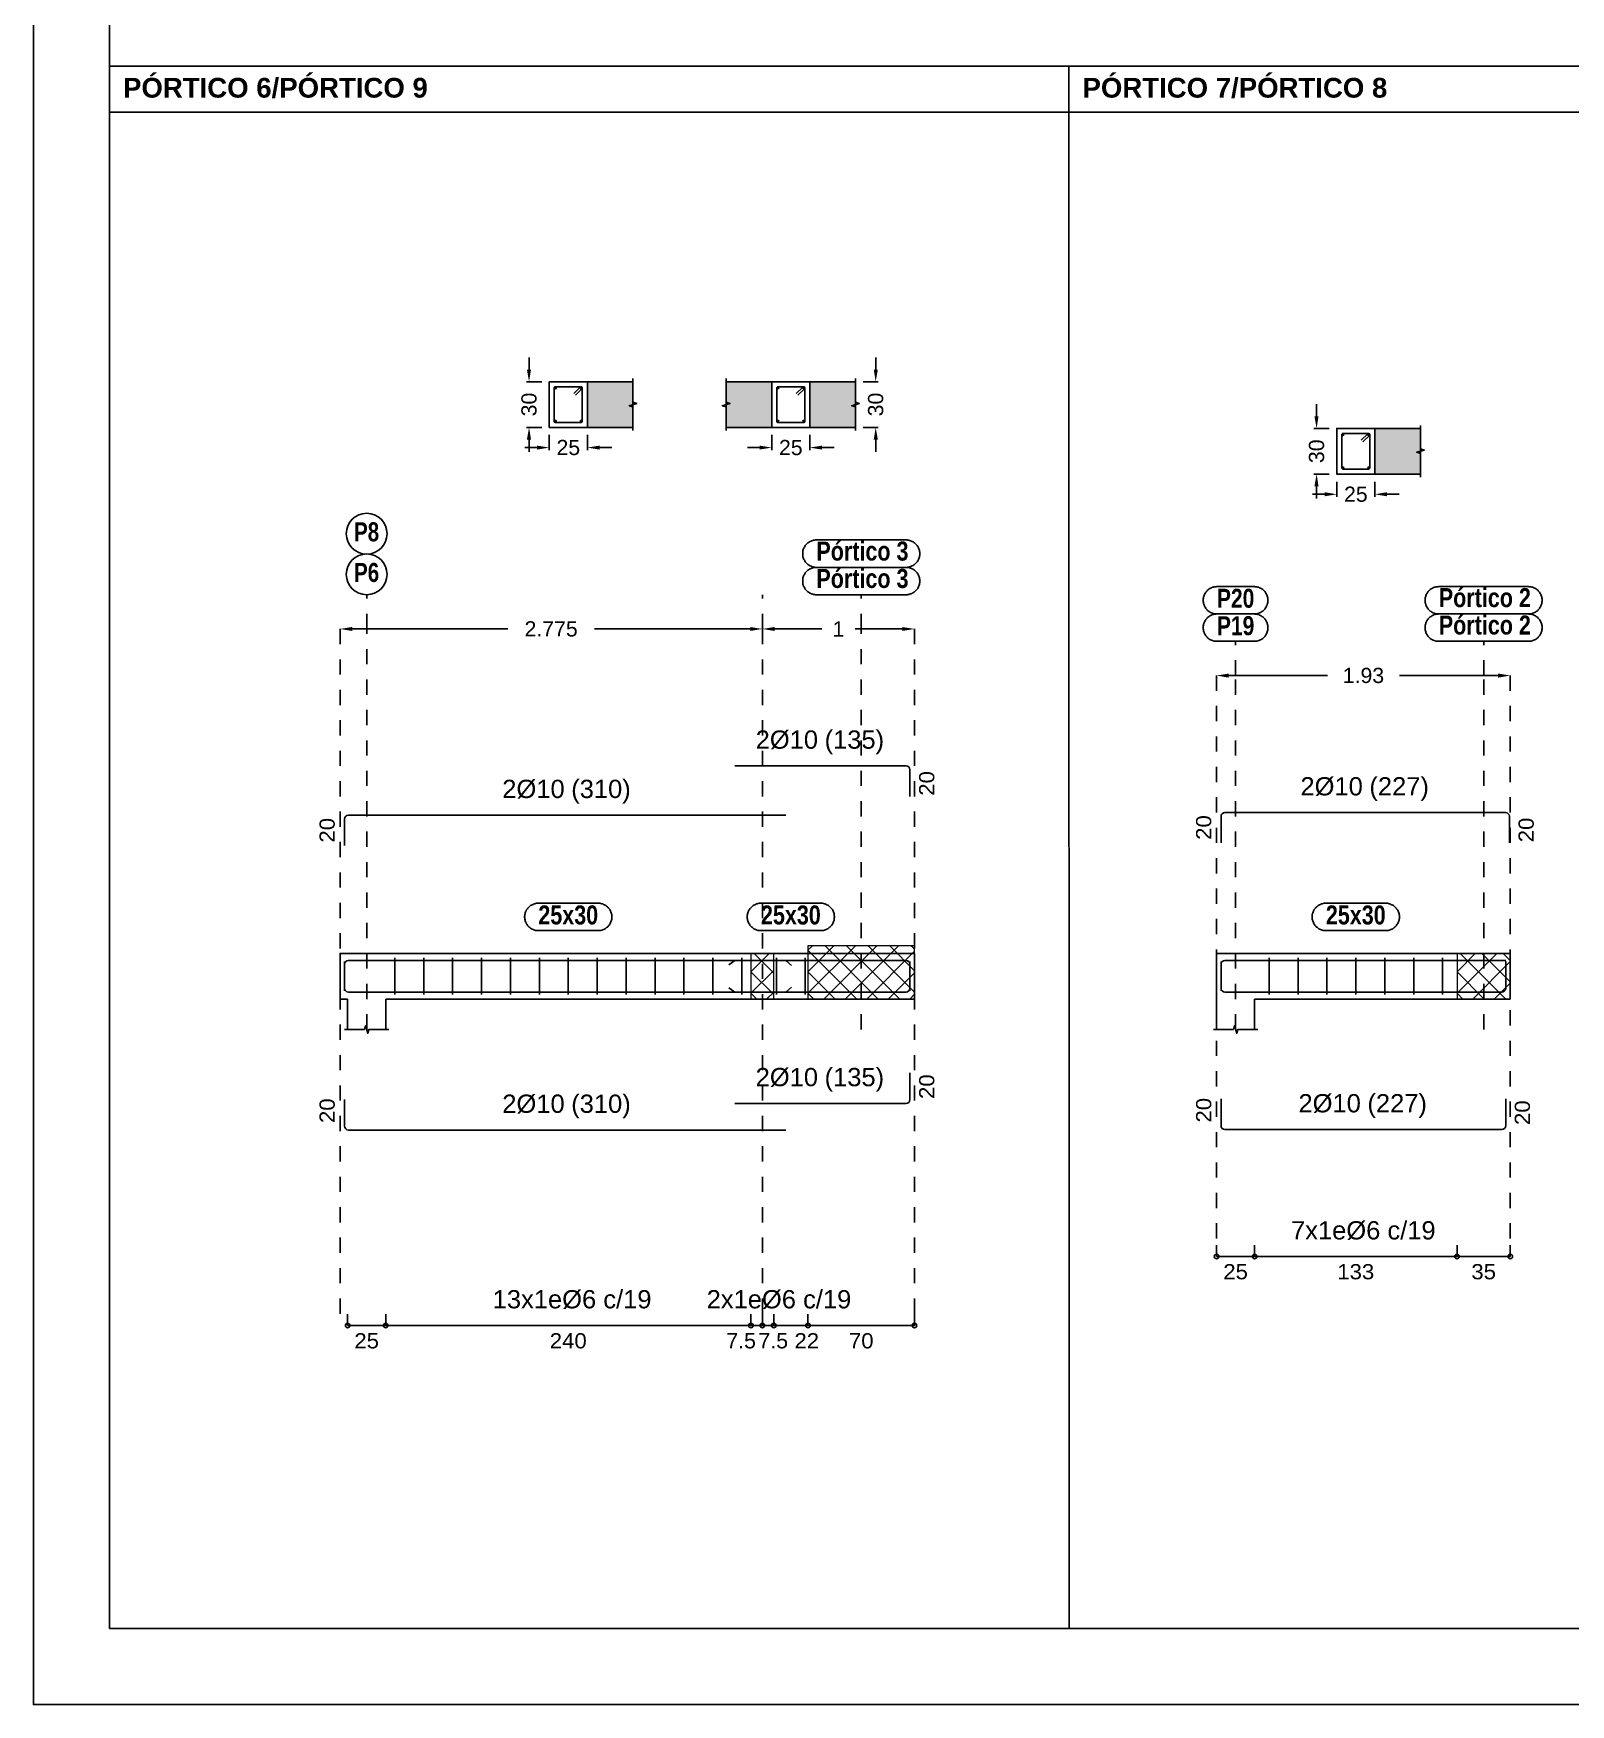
# Model space of a CAD drawing. Extents: x 2455 to 9764, y -806 to 181.
# Drawn here: x 5059.57 to 5069.67, y -409.26 to -398.28 of the extents above; entities that cross this region are included whole.
import ezdxf
from ezdxf.enums import TextEntityAlignment as Align

# ---------------------------------------------------------------- set-up
doc = ezdxf.new("R2010")
doc.units = 0
doc.header["$LTSCALE"] = 0.2
doc.header["$MEASUREMENT"] = 0
doc.linetypes.add('CYPE_RAYAPUNTO', pattern=[0.4125, 0.2025, -0.105, 0, -0.105])
doc.linetypes.add('PUNTOS2', pattern=[0.125, 0, -0.125])
doc.layers.add('01_cartela', color=6, linetype='CONTINUOUS', plot=False)
for name, color, linetype in [('01_cotas', 4, 'CONTINUOUS'), ('01_parcela', 7, 'CONTINUOUS'), ('01_primera', 5, 'CONTINUOUS'), ('01_texto cartela', 4, 'CONTINUOUS'), ('ALZ_CONT_NUDOS', 5, 'CONTINUOUS'), ('ALZ_CONT_VIG_HORMIGON', 5, 'CONTINUOUS'), ('ALZ_COT_COT_LIN_APOYOS', 120, 'CYPE_RAYAPUNTO'), ('ALZ_REF_REF_REFERENCIA', 3, 'CONTINUOUS'), ('ALZ_REF_TEXTO_REF_NOMBRE', 3, 'CONTINUOUS'), ('ARM_LONGITUDINAL_Ø10', 4, 'CONTINUOUS'), ('ARM_TRANSVERSAL_Ø6', 4, 'CONTINUOUS'), ('SEC_CONT_FORJADOS_SECCION', 8, 'CONTINUOUS'), ('SEC_CONT_VIG_HORMIGON_SECCION', 2, 'CONTINUOUS'), ('UNI_CORTANTES', 3, 'CONTINUOUS')]:
    doc.layers.add(name, color=color, linetype=linetype)
doc.layers.add('VIG_CARAS', color=5, linetype='CONTINUOUS', lineweight=9)
doc.styles.add('BERNARDO', font='GOTHICB.TTF')
doc.styles.add('CYPETXT_0.15', font='arial.ttf', dxfattribs={"height": 0.1})
doc.styles.add('Estilo1', font='swissel.ttf')
doc.styles.add('NIEVES2', font='sanss___.ttf')
doc.styles.add('NIEVES3', font='swisseb.ttf')
doc.styles.add('ROMANS', font='romans')
doc.dimstyles.new('DECIMAL-50', dxfattribs={"dimtxt": 0.08, "dimasz": 0.15, "dimexe": 0.05, "dimexo": 0.05, "dimgap": 0.09, "dimtad": 0, "dimzin": 0, "dimdsep": 46, "dimtxsty": 'ROMANS', "dimblk": 'DOTSMALL', "dimcen": 0.09, "dimclrt": 7, "dimadec": 0, "dimazin": 0, "dimtfac": 1.38, "dimtix": 1, "dimtofl": 0, "dimtmove": 2, "dimatfit": 3, "dimldrblk": 'OBLIQUE', "dimfxl": 1, "dimtolj": 1, "dimtzin": 0, "dimarcsym": 0})

# ---------------------------------------------------------------- blocks, each defined once
blk = doc.blocks.new('*D109')
at = {"layer": '01_cotas', "color": 0, "linetype": 'PUNTOS2', "lineweight": -2, "transparency": 16777216}
for p, q in [((5062.961, -400.92), (5062.961, -401.053)), ((5063.211, -400.92), (5063.211, -401.053))]:
    blk.add_line(p, q, dxfattribs=at)
at = {"layer": '01_cotas', "color": 0, "lineweight": -2, "transparency": 16777216}
for p, q in [((5062.881, -401.003), (5062.801, -401.003)), ((5063.291, -401.003), (5063.371, -401.003))]:
    blk.add_line(p, q, dxfattribs=at)
at = {"layer": '01_cotas', "color": 0, "transparency": 16777216}
for points in [[(5062.881, -400.99), (5062.881, -401.016), (5062.961, -401.003)], [(5063.291, -400.99), (5063.291, -401.016), (5063.211, -401.003)]]:
    blk.add_solid(points, dxfattribs=at)
at = {"layer": '01_cotas', "color": 5, "transparency": 16777216, "insert": (5063.086, -401.003), "char_height": 0.1, "attachment_point": 5, "style": 'Estilo1'}
blk.add_mtext('\\A1;25', dxfattribs=at)
blk = doc.blocks.new('*D110')
at = {"layer": '01_cotas', "color": 0, "lineweight": -2, "transparency": 16777216}
for p, q in [((5062.828, -400.49), (5062.828, -400.41)), ((5062.828, -400.95), (5062.828, -401.03))]:
    blk.add_line(p, q, dxfattribs=at)
at = {"layer": '01_cotas', "color": 0, "linetype": 'PUNTOS2', "lineweight": -2, "transparency": 16777216}
for p, q in [((5062.911, -400.57), (5062.778, -400.57)), ((5062.911, -400.87), (5062.778, -400.87))]:
    blk.add_line(p, q, dxfattribs=at)
at = {"layer": '01_cotas', "color": 0, "transparency": 16777216}
for points in [[(5062.814, -400.49), (5062.841, -400.49), (5062.828, -400.57)], [(5062.814, -400.95), (5062.841, -400.95), (5062.828, -400.87)]]:
    blk.add_solid(points, dxfattribs=at)
at = {"layer": '01_cotas', "color": 5, "transparency": 16777216, "insert": (5062.828, -400.72), "char_height": 0.1, "attachment_point": 5, "rotation": 90, "style": 'Estilo1'}
blk.add_mtext('\\A1;30', dxfattribs=at)
blk = doc.blocks.new('*D111')
at = {"layer": '01_cotas', "color": 0, "linetype": 'PUNTOS2', "lineweight": -2, "transparency": 16777216}
for p, q in [((5064.423, -400.92), (5064.423, -401.053)), ((5064.673, -400.92), (5064.673, -401.053))]:
    blk.add_line(p, q, dxfattribs=at)
at = {"layer": '01_cotas', "color": 0, "lineweight": -2, "transparency": 16777216}
for p, q in [((5064.343, -401.003), (5064.263, -401.003)), ((5064.753, -401.003), (5064.833, -401.003))]:
    blk.add_line(p, q, dxfattribs=at)
at = {"layer": '01_cotas', "color": 0, "transparency": 16777216}
for points in [[(5064.343, -400.99), (5064.343, -401.016), (5064.423, -401.003)], [(5064.753, -400.99), (5064.753, -401.016), (5064.673, -401.003)]]:
    blk.add_solid(points, dxfattribs=at)
at = {"layer": '01_cotas', "color": 5, "transparency": 16777216, "insert": (5064.548, -401.003), "char_height": 0.1, "attachment_point": 5, "style": 'Estilo1'}
blk.add_mtext('\\A1;25', dxfattribs=at)
blk = doc.blocks.new('*D112')
at = {"layer": '01_cotas', "color": 0, "lineweight": -2, "transparency": 16777216}
for p, q in [((5065.106, -400.49), (5065.106, -400.41)), ((5065.106, -400.95), (5065.106, -401.03))]:
    blk.add_line(p, q, dxfattribs=at)
at = {"layer": '01_cotas', "color": 0, "linetype": 'PUNTOS2', "lineweight": -2, "transparency": 16777216}
for p, q in [((5065.023, -400.57), (5065.156, -400.57)), ((5065.023, -400.87), (5065.156, -400.87))]:
    blk.add_line(p, q, dxfattribs=at)
at = {"layer": '01_cotas', "color": 0, "transparency": 16777216}
for points in [[(5065.093, -400.49), (5065.12, -400.49), (5065.106, -400.57)], [(5065.093, -400.95), (5065.12, -400.95), (5065.106, -400.87)]]:
    blk.add_solid(points, dxfattribs=at)
at = {"layer": '01_cotas', "color": 5, "transparency": 16777216, "insert": (5065.106, -400.72), "char_height": 0.1, "attachment_point": 5, "rotation": 90, "style": 'Estilo1'}
blk.add_mtext('\\A1;30', dxfattribs=at)
blk = doc.blocks.new('*D113')
at = {"layer": '01_cotas', "color": 0, "lineweight": -2, "transparency": 16777216}
for p, q in [((5061.666, -402.195), (5062.688, -402.195)), ((5064.281, -402.195), (5063.258, -402.195))]:
    blk.add_line(p, q, dxfattribs=at)
at = {"layer": '01_cotas', "color": 0, "transparency": 16777216}
for points in [[(5061.666, -402.182), (5061.666, -402.208), (5061.586, -402.195)], [(5064.281, -402.182), (5064.281, -402.208), (5064.361, -402.195)]]:
    blk.add_solid(points, dxfattribs=at)
at = {"layer": '01_cotas', "color": 5, "transparency": 16777216, "insert": (5062.973, -402.195), "char_height": 0.1, "attachment_point": 5, "style": 'Estilo1'}
blk.add_mtext('\\A1;2.775', dxfattribs=at)
blk = doc.blocks.new('*D114')
at = {"layer": '01_cotas', "color": 0, "lineweight": -2, "transparency": 16777216}
for p, q in [((5064.441, -402.195), (5064.751, -402.195)), ((5065.281, -402.195), (5064.97, -402.195))]:
    blk.add_line(p, q, dxfattribs=at)
at = {"layer": '01_cotas', "color": 0, "transparency": 16777216}
for points in [[(5064.441, -402.182), (5064.441, -402.208), (5064.361, -402.195)], [(5065.281, -402.182), (5065.281, -402.208), (5065.361, -402.195)]]:
    blk.add_solid(points, dxfattribs=at)
at = {"layer": '01_cotas', "color": 5, "transparency": 16777216, "insert": (5064.861, -402.195), "char_height": 0.1, "attachment_point": 5, "style": 'Estilo1'}
blk.add_mtext('\\A1;1', dxfattribs=at)
blk = doc.blocks.new('*D115')
at = {"layer": '01_cotas', "color": 0, "lineweight": -2, "transparency": 16777216}
for p, q in [((5068.056, -401.31), (5067.976, -401.31)), ((5068.466, -401.31), (5068.546, -401.31))]:
    blk.add_line(p, q, dxfattribs=at)
at = {"layer": '01_cotas', "color": 0, "linetype": 'PUNTOS2', "lineweight": -2, "transparency": 16777216}
for p, q in [((5068.136, -401.227), (5068.136, -401.36)), ((5068.386, -401.227), (5068.386, -401.36))]:
    blk.add_line(p, q, dxfattribs=at)
at = {"layer": '01_cotas', "color": 0, "transparency": 16777216}
for points in [[(5068.056, -401.296), (5068.056, -401.323), (5068.136, -401.31)], [(5068.466, -401.296), (5068.466, -401.323), (5068.386, -401.31)]]:
    blk.add_solid(points, dxfattribs=at)
at = {"layer": '01_cotas', "color": 5, "transparency": 16777216, "insert": (5068.261, -401.31), "char_height": 0.1, "attachment_point": 5, "style": 'Estilo1'}
blk.add_mtext('\\A1;25', dxfattribs=at)
blk = doc.blocks.new('*D116')
at = {"layer": '01_cotas', "color": 0, "lineweight": -2, "transparency": 16777216}
for p, q in [((5068.003, -400.797), (5068.003, -400.717)), ((5068.003, -401.257), (5068.003, -401.337))]:
    blk.add_line(p, q, dxfattribs=at)
at = {"layer": '01_cotas', "color": 0, "linetype": 'PUNTOS2', "lineweight": -2, "transparency": 16777216}
for p, q in [((5068.086, -400.877), (5067.953, -400.877)), ((5068.086, -401.177), (5067.953, -401.177))]:
    blk.add_line(p, q, dxfattribs=at)
at = {"layer": '01_cotas', "color": 0, "transparency": 16777216}
for points in [[(5067.989, -400.797), (5068.016, -400.797), (5068.003, -400.877)], [(5067.989, -401.257), (5068.016, -401.257), (5068.003, -401.177)]]:
    blk.add_solid(points, dxfattribs=at)
at = {"layer": '01_cotas', "color": 5, "transparency": 16777216, "insert": (5068.003, -401.027), "char_height": 0.1, "attachment_point": 5, "rotation": 90, "style": 'Estilo1'}
blk.add_mtext('\\A1;30', dxfattribs=at)
blk = doc.blocks.new('*D117')
at = {"layer": '01_cotas', "color": 0, "lineweight": -2, "transparency": 16777216}
for p, q in [((5067.426, -402.501), (5068.074, -402.501)), ((5069.196, -402.501), (5068.547, -402.501))]:
    blk.add_line(p, q, dxfattribs=at)
at = {"layer": '01_cotas', "color": 0, "transparency": 16777216}
for points in [[(5067.426, -402.488), (5067.426, -402.515), (5067.346, -402.501)], [(5069.196, -402.488), (5069.196, -402.515), (5069.276, -402.501)]]:
    blk.add_solid(points, dxfattribs=at)
at = {"layer": '01_cotas', "color": 5, "transparency": 16777216, "insert": (5068.311, -402.501), "char_height": 0.1, "attachment_point": 5, "style": 'Estilo1'}
blk.add_mtext('\\A1;1.93', dxfattribs=at)

msp = doc.modelspace()

# ---------------------------------------------------------------- hatches: boundary and pattern name
at = {"layer": 'SEC_CONT_FORJADOS_SECCION', "true_color": 0xdad7d3}
for points in [[(5063.511, -400.57), (5063.211, -400.57), (5063.211, -400.87), (5063.511, -400.87)], [(5064.123, -400.57), (5064.423, -400.57), (5064.423, -400.87), (5064.123, -400.87)], [(5064.973, -400.57), (5064.673, -400.57), (5064.673, -400.87), (5064.973, -400.87)], [(5068.686, -400.877), (5068.386, -400.877), (5068.386, -401.177), (5068.686, -401.177)]]:
    msp.add_hatch(color=254, dxfattribs=at).paths.add_polyline_path(points)

# ---------------------------------------------------------------- linework, layer by layer
at = {"layer": '01_cartela', "color": 3}
msp.add_lwpolyline([(5059.571, -387.729), (5059.571, -409.264), (5090.209, -409.264), (5090.209, -387.729)], close=True, dxfattribs=at)
at = {"layer": '01_parcela', "color": 7, "ltscale": 2.5}
for p, q in [((5060.071, -388.229), (5060.07, -398.496)), ((5060.07, -398.496), (5087.943, -398.496)), ((5060.07, -398.496), (5060.071, -408.764)), ((5066.376, -398.496), (5066.377, -408.764)), ((5077.793, -408.764), (5060.071, -408.764))]:
    msp.add_line(p, q, dxfattribs=at)
at = {"layer": '01_primera', "ltscale": 2.5}
msp.add_line((5060.07, -398.799), (5077.794, -398.799), dxfattribs=at)
at = {"layer": 'ALZ_CONT_NUDOS', "lineweight": 0}
for p, q in [((5064.661, -404.448), (5064.831, -404.277)), ((5064.661, -404.306), (5064.69, -404.277)), ((5064.661, -404.589), (5064.973, -404.277)), ((5064.764, -404.627), (5065.114, -404.277)), ((5065.123, -404.627), (5064.773, -404.277)), ((5064.905, -404.627), (5065.255, -404.277)), ((5065.265, -404.627), (5064.915, -404.277)), ((5065.361, -404.582), (5065.056, -404.277)), ((5065.361, -404.441), (5065.198, -404.277)), ((5065.361, -404.299), (5065.339, -404.277)), ((5064.286, -404.448), (5064.406, -404.327)), ((5064.436, -404.456), (5064.307, -404.327)), ((5064.982, -404.627), (5064.661, -404.306)), ((5065.047, -404.627), (5065.361, -404.313)), ((5068.926, -404.589), (5069.187, -404.327)), ((5068.926, -404.448), (5069.046, -404.327)), ((5069.247, -404.627), (5068.947, -404.327)), ((5069.029, -404.627), (5069.276, -404.381)), ((5069.276, -404.515), (5069.088, -404.327)), ((5069.276, -404.373), (5069.229, -404.327)), ((5064.286, -404.589), (5064.436, -404.439)), ((5064.436, -404.598), (5064.286, -404.448)), ((5064.84, -404.627), (5064.661, -404.448)), ((5065.188, -404.627), (5065.361, -404.455)), ((5069.105, -404.627), (5068.926, -404.448)), ((5064.324, -404.627), (5064.286, -404.589)), ((5064.389, -404.627), (5064.436, -404.581)), ((5064.699, -404.627), (5064.661, -404.589)), ((5065.33, -404.627), (5065.361, -404.596)), ((5068.964, -404.627), (5068.926, -404.589)), ((5069.17, -404.627), (5069.276, -404.522))]:
    msp.add_line(p, q, dxfattribs=at)
at = {"layer": 'ALZ_CONT_NUDOS'}
for p, q in [((5065.361, -404.327), (5065.361, -404.627)), ((5069.276, -404.327), (5069.276, -404.627)), ((5061.636, -404.627), (5061.636, -404.827)), ((5061.886, -404.627), (5061.886, -404.827)), ((5067.346, -404.627), (5067.346, -404.827)), ((5067.596, -404.627), (5067.596, -404.827))]:
    msp.add_line(p, q, dxfattribs=at)
at = {"layer": 'ALZ_CONT_NUDOS', "lineweight": 0}
for points in [[(5064.661, -404.277), (5064.661, -404.627), (5065.361, -404.627), (5065.361, -404.277), (5064.661, -404.277)], [(5064.286, -404.327), (5064.286, -404.627), (5064.436, -404.627), (5064.436, -404.327), (5064.286, -404.327)], [(5068.926, -404.327), (5068.926, -404.627), (5069.276, -404.627), (5069.276, -404.327), (5068.926, -404.327)]]:
    msp.add_lwpolyline(points, close=True, dxfattribs=at)
at = {"layer": 'ALZ_CONT_NUDOS'}
for points in [[(5061.886, -404.327), (5061.636, -404.327), (5061.586, -404.327), (5061.586, -404.627), (5061.636, -404.627)], [(5064.286, -404.327), (5064.436, -404.327)], [(5064.661, -404.327), (5065.361, -404.327)], [(5067.596, -404.327), (5067.346, -404.327), (5067.346, -404.627)], [(5068.926, -404.327), (5069.276, -404.327)], [(5064.286, -404.627), (5064.436, -404.627)], [(5064.661, -404.627), (5065.361, -404.627)], [(5068.926, -404.627), (5069.276, -404.627)], [(5061.616, -404.827), (5061.746, -404.827), (5061.753, -404.802), (5061.768, -404.852), (5061.776, -404.827), (5061.906, -404.827)], [(5067.326, -404.827), (5067.456, -404.827), (5067.463, -404.802), (5067.478, -404.852), (5067.486, -404.827), (5067.616, -404.827)]]:
    msp.add_lwpolyline(points, dxfattribs=at)
at = {"layer": 'ALZ_CONT_VIG_HORMIGON'}
for p, q in [((5061.886, -404.327), (5064.286, -404.327)), ((5064.436, -404.327), (5064.661, -404.327)), ((5067.596, -404.327), (5068.926, -404.327)), ((5061.886, -404.627), (5064.286, -404.627)), ((5064.436, -404.627), (5064.661, -404.627)), ((5067.596, -404.627), (5068.926, -404.627))]:
    msp.add_line(p, q, dxfattribs=at)
at = {"layer": 'ALZ_COT_COT_LIN_APOYOS'}
for p, q in [((5061.761, -402.195), (5061.761, -401.97)), ((5064.361, -402.195), (5064.361, -401.97)), ((5065.011, -402.195), (5065.011, -401.97)), ((5061.586, -402.195), (5061.586, -406.773)), ((5061.761, -404.827), (5061.761, -402.195)), ((5064.361, -402.195), (5064.361, -406.773)), ((5065.011, -404.827), (5065.011, -402.195)), ((5065.361, -402.195), (5065.361, -406.773)), ((5067.471, -402.501), (5067.471, -402.276)), ((5069.101, -402.501), (5069.101, -402.276)), ((5067.346, -402.501), (5067.346, -406.319)), ((5067.471, -404.827), (5067.471, -402.501)), ((5069.101, -404.827), (5069.101, -402.501)), ((5069.276, -402.501), (5069.276, -406.319))]:
    msp.add_line(p, q, dxfattribs=at)
at = {"layer": 'ALZ_REF_REF_REFERENCIA'}
for points in [[(5065.306, -401.61), (5065.312, -401.61), (5065.318, -401.611), (5065.324, -401.612), (5065.329, -401.613), (5065.335, -401.615), (5065.341, -401.617), (5065.346, -401.62), (5065.352, -401.623), (5065.357, -401.626), (5065.361, -401.629), (5065.366, -401.633), (5065.37, -401.637), (5065.374, -401.642), (5065.378, -401.647), (5065.382, -401.652), (5065.385, -401.657), (5065.387, -401.662), (5065.39, -401.668), (5065.392, -401.673), (5065.393, -401.679), (5065.394, -401.685), (5065.395, -401.691), (5065.396, -401.697), (5065.396, -401.703), (5065.395, -401.709), (5065.394, -401.715), (5065.393, -401.721), (5065.392, -401.727), (5065.39, -401.732), (5065.387, -401.738), (5065.385, -401.743), (5065.382, -401.748), (5065.378, -401.753), (5065.374, -401.758), (5065.37, -401.763), (5065.366, -401.767), (5065.361, -401.771), (5065.357, -401.774), (5065.352, -401.777), (5065.346, -401.78), (5065.341, -401.783), (5065.335, -401.785), (5065.329, -401.787), (5065.324, -401.788), (5065.318, -401.789), (5065.312, -401.79), (5065.306, -401.79), (5064.716, -401.79), (5064.71, -401.79), (5064.704, -401.789), (5064.698, -401.788), (5064.692, -401.787), (5064.686, -401.785), (5064.681, -401.783), (5064.675, -401.78), (5064.67, -401.777), (5064.665, -401.774), (5064.66, -401.771), (5064.655, -401.767), (5064.651, -401.763), (5064.647, -401.758), (5064.643, -401.753), (5064.64, -401.748), (5064.637, -401.743), (5064.634, -401.738), (5064.632, -401.732), (5064.63, -401.727), (5064.628, -401.721), (5064.627, -401.715), (5064.626, -401.709), (5064.626, -401.703), (5064.626, -401.697), (5064.626, -401.691), (5064.627, -401.685), (5064.628, -401.679), (5064.63, -401.673), (5064.632, -401.668), (5064.634, -401.662), (5064.637, -401.657), (5064.64, -401.652), (5064.643, -401.647), (5064.647, -401.642), (5064.651, -401.637), (5064.655, -401.633), (5064.66, -401.629), (5064.665, -401.626), (5064.67, -401.623), (5064.675, -401.62), (5064.681, -401.617), (5064.686, -401.615), (5064.692, -401.613), (5064.698, -401.612), (5064.704, -401.611), (5064.71, -401.61), (5064.716, -401.61), (5065.306, -401.61)], [(5065.306, -401.79), (5065.312, -401.79), (5065.318, -401.791), (5065.324, -401.792), (5065.329, -401.793), (5065.335, -401.795), (5065.341, -401.797), (5065.346, -401.8), (5065.352, -401.803), (5065.357, -401.806), (5065.361, -401.809), (5065.366, -401.813), (5065.37, -401.817), (5065.374, -401.822), (5065.378, -401.827), (5065.382, -401.832), (5065.385, -401.837), (5065.387, -401.842), (5065.39, -401.848), (5065.392, -401.853), (5065.393, -401.859), (5065.394, -401.865), (5065.395, -401.871), (5065.396, -401.877), (5065.396, -401.883), (5065.395, -401.889), (5065.394, -401.895), (5065.393, -401.901), (5065.392, -401.907), (5065.39, -401.912), (5065.387, -401.918), (5065.385, -401.923), (5065.382, -401.928), (5065.378, -401.933), (5065.374, -401.938), (5065.37, -401.943), (5065.366, -401.947), (5065.361, -401.951), (5065.357, -401.954), (5065.352, -401.957), (5065.346, -401.96), (5065.341, -401.963), (5065.335, -401.965), (5065.329, -401.967), (5065.324, -401.968), (5065.318, -401.969), (5065.312, -401.97), (5065.306, -401.97), (5064.716, -401.97), (5064.71, -401.97), (5064.704, -401.969), (5064.698, -401.968), (5064.692, -401.967), (5064.686, -401.965), (5064.681, -401.963), (5064.675, -401.96), (5064.67, -401.957), (5064.665, -401.954), (5064.66, -401.951), (5064.655, -401.947), (5064.651, -401.943), (5064.647, -401.938), (5064.643, -401.933), (5064.64, -401.928), (5064.637, -401.923), (5064.634, -401.918), (5064.632, -401.912), (5064.63, -401.907), (5064.628, -401.901), (5064.627, -401.895), (5064.626, -401.889), (5064.626, -401.883), (5064.626, -401.877), (5064.626, -401.871), (5064.627, -401.865), (5064.628, -401.859), (5064.63, -401.853), (5064.632, -401.848), (5064.634, -401.842), (5064.637, -401.837), (5064.64, -401.832), (5064.643, -401.827), (5064.647, -401.822), (5064.651, -401.817), (5064.655, -401.813), (5064.66, -401.809), (5064.665, -401.806), (5064.67, -401.803), (5064.675, -401.8), (5064.681, -401.797), (5064.686, -401.795), (5064.692, -401.793), (5064.698, -401.792), (5064.704, -401.791), (5064.71, -401.79), (5064.716, -401.79), (5065.306, -401.79)], [(5067.594, -401.916), (5067.6, -401.917), (5067.606, -401.917), (5067.611, -401.918), (5067.617, -401.92), (5067.623, -401.921), (5067.629, -401.924), (5067.634, -401.926), (5067.639, -401.929), (5067.644, -401.932), (5067.649, -401.936), (5067.654, -401.94), (5067.658, -401.944), (5067.662, -401.948), (5067.666, -401.953), (5067.669, -401.958), (5067.672, -401.963), (5067.675, -401.969), (5067.678, -401.974), (5067.679, -401.98), (5067.681, -401.986), (5067.682, -401.991), (5067.683, -401.997), (5067.683, -402.003), (5067.683, -402.009), (5067.683, -402.015), (5067.682, -402.021), (5067.681, -402.027), (5067.679, -402.033), (5067.678, -402.039), (5067.675, -402.044), (5067.672, -402.05), (5067.669, -402.055), (5067.666, -402.06), (5067.662, -402.065), (5067.658, -402.069), (5067.654, -402.073), (5067.649, -402.077), (5067.644, -402.081), (5067.639, -402.084), (5067.634, -402.087), (5067.629, -402.089), (5067.623, -402.091), (5067.617, -402.093), (5067.611, -402.095), (5067.606, -402.096), (5067.6, -402.096), (5067.594, -402.096), (5067.348, -402.096), (5067.342, -402.096), (5067.336, -402.096), (5067.33, -402.095), (5067.324, -402.093), (5067.318, -402.091), (5067.312, -402.089), (5067.307, -402.087), (5067.302, -402.084), (5067.297, -402.081), (5067.292, -402.077), (5067.287, -402.073), (5067.283, -402.069), (5067.279, -402.065), (5067.275, -402.06), (5067.272, -402.055), (5067.269, -402.05), (5067.266, -402.044), (5067.264, -402.039), (5067.262, -402.033), (5067.26, -402.027), (5067.259, -402.021), (5067.258, -402.015), (5067.258, -402.009), (5067.258, -402.003), (5067.258, -401.997), (5067.259, -401.991), (5067.26, -401.986), (5067.262, -401.98), (5067.264, -401.974), (5067.266, -401.969), (5067.269, -401.963), (5067.272, -401.958), (5067.275, -401.953), (5067.279, -401.948), (5067.283, -401.944), (5067.287, -401.94), (5067.292, -401.936), (5067.297, -401.932), (5067.302, -401.929), (5067.307, -401.926), (5067.312, -401.924), (5067.318, -401.921), (5067.324, -401.92), (5067.33, -401.918), (5067.336, -401.917), (5067.342, -401.917), (5067.348, -401.916), (5067.594, -401.916)], [(5069.395, -401.916), (5069.401, -401.917), (5069.407, -401.917), (5069.413, -401.918), (5069.419, -401.92), (5069.425, -401.921), (5069.431, -401.924), (5069.436, -401.926), (5069.441, -401.929), (5069.446, -401.932), (5069.451, -401.936), (5069.456, -401.94), (5069.46, -401.944), (5069.464, -401.948), (5069.468, -401.953), (5069.471, -401.958), (5069.474, -401.963), (5069.477, -401.969), (5069.479, -401.974), (5069.481, -401.98), (5069.483, -401.986), (5069.484, -401.991), (5069.485, -401.997), (5069.485, -402.003), (5069.485, -402.009), (5069.485, -402.015), (5069.484, -402.021), (5069.483, -402.027), (5069.481, -402.033), (5069.479, -402.039), (5069.477, -402.044), (5069.474, -402.05), (5069.471, -402.055), (5069.468, -402.06), (5069.464, -402.065), (5069.46, -402.069), (5069.456, -402.073), (5069.451, -402.077), (5069.446, -402.081), (5069.441, -402.084), (5069.436, -402.087), (5069.431, -402.089), (5069.425, -402.091), (5069.419, -402.093), (5069.413, -402.095), (5069.407, -402.096), (5069.401, -402.096), (5069.395, -402.096), (5068.806, -402.096), (5068.8, -402.096), (5068.794, -402.096), (5068.788, -402.095), (5068.782, -402.093), (5068.776, -402.091), (5068.77, -402.089), (5068.765, -402.087), (5068.76, -402.084), (5068.755, -402.081), (5068.75, -402.077), (5068.745, -402.073), (5068.741, -402.069), (5068.737, -402.065), (5068.733, -402.06), (5068.73, -402.055), (5068.727, -402.05), (5068.724, -402.044), (5068.722, -402.039), (5068.72, -402.033), (5068.718, -402.027), (5068.717, -402.021), (5068.716, -402.015), (5068.716, -402.009), (5068.716, -402.003), (5068.716, -401.997), (5068.717, -401.991), (5068.718, -401.986), (5068.72, -401.98), (5068.722, -401.974), (5068.724, -401.969), (5068.727, -401.963), (5068.73, -401.958), (5068.733, -401.953), (5068.737, -401.948), (5068.741, -401.944), (5068.745, -401.94), (5068.75, -401.936), (5068.755, -401.932), (5068.76, -401.929), (5068.765, -401.926), (5068.77, -401.924), (5068.776, -401.921), (5068.782, -401.92), (5068.788, -401.918), (5068.794, -401.917), (5068.8, -401.917), (5068.806, -401.916), (5069.395, -401.916)], [(5067.594, -402.096), (5067.6, -402.097), (5067.606, -402.097), (5067.611, -402.098), (5067.617, -402.1), (5067.623, -402.101), (5067.629, -402.104), (5067.634, -402.106), (5067.639, -402.109), (5067.644, -402.112), (5067.649, -402.116), (5067.654, -402.12), (5067.658, -402.124), (5067.662, -402.128), (5067.666, -402.133), (5067.669, -402.138), (5067.672, -402.143), (5067.675, -402.149), (5067.678, -402.154), (5067.679, -402.16), (5067.681, -402.166), (5067.682, -402.171), (5067.683, -402.177), (5067.683, -402.183), (5067.683, -402.189), (5067.683, -402.195), (5067.682, -402.201), (5067.681, -402.207), (5067.679, -402.213), (5067.678, -402.219), (5067.675, -402.224), (5067.672, -402.23), (5067.669, -402.235), (5067.666, -402.24), (5067.662, -402.245), (5067.658, -402.249), (5067.654, -402.253), (5067.649, -402.257), (5067.644, -402.261), (5067.639, -402.264), (5067.634, -402.267), (5067.629, -402.269), (5067.623, -402.271), (5067.617, -402.273), (5067.611, -402.275), (5067.606, -402.276), (5067.6, -402.276), (5067.594, -402.276), (5067.348, -402.276), (5067.342, -402.276), (5067.336, -402.276), (5067.33, -402.275), (5067.324, -402.273), (5067.318, -402.271), (5067.312, -402.269), (5067.307, -402.267), (5067.302, -402.264), (5067.297, -402.261), (5067.292, -402.257), (5067.287, -402.253), (5067.283, -402.249), (5067.279, -402.245), (5067.275, -402.24), (5067.272, -402.235), (5067.269, -402.23), (5067.266, -402.224), (5067.264, -402.219), (5067.262, -402.213), (5067.26, -402.207), (5067.259, -402.201), (5067.258, -402.195), (5067.258, -402.189), (5067.258, -402.183), (5067.258, -402.177), (5067.259, -402.171), (5067.26, -402.166), (5067.262, -402.16), (5067.264, -402.154), (5067.266, -402.149), (5067.269, -402.143), (5067.272, -402.138), (5067.275, -402.133), (5067.279, -402.128), (5067.283, -402.124), (5067.287, -402.12), (5067.292, -402.116), (5067.297, -402.112), (5067.302, -402.109), (5067.307, -402.106), (5067.312, -402.104), (5067.318, -402.101), (5067.324, -402.1), (5067.33, -402.098), (5067.336, -402.097), (5067.342, -402.097), (5067.348, -402.096), (5067.594, -402.096)], [(5069.395, -402.096), (5069.401, -402.097), (5069.407, -402.097), (5069.413, -402.098), (5069.419, -402.1), (5069.425, -402.101), (5069.431, -402.104), (5069.436, -402.106), (5069.441, -402.109), (5069.446, -402.112), (5069.451, -402.116), (5069.456, -402.12), (5069.46, -402.124), (5069.464, -402.128), (5069.468, -402.133), (5069.471, -402.138), (5069.474, -402.143), (5069.477, -402.149), (5069.479, -402.154), (5069.481, -402.16), (5069.483, -402.166), (5069.484, -402.171), (5069.485, -402.177), (5069.485, -402.183), (5069.485, -402.189), (5069.485, -402.195), (5069.484, -402.201), (5069.483, -402.207), (5069.481, -402.213), (5069.479, -402.219), (5069.477, -402.224), (5069.474, -402.23), (5069.471, -402.235), (5069.468, -402.24), (5069.464, -402.245), (5069.46, -402.249), (5069.456, -402.253), (5069.451, -402.257), (5069.446, -402.261), (5069.441, -402.264), (5069.436, -402.267), (5069.431, -402.269), (5069.425, -402.271), (5069.419, -402.273), (5069.413, -402.275), (5069.407, -402.276), (5069.401, -402.276), (5069.395, -402.276), (5068.806, -402.276), (5068.8, -402.276), (5068.794, -402.276), (5068.788, -402.275), (5068.782, -402.273), (5068.776, -402.271), (5068.77, -402.269), (5068.765, -402.267), (5068.76, -402.264), (5068.755, -402.261), (5068.75, -402.257), (5068.745, -402.253), (5068.741, -402.249), (5068.737, -402.245), (5068.733, -402.24), (5068.73, -402.235), (5068.727, -402.23), (5068.724, -402.224), (5068.722, -402.219), (5068.72, -402.213), (5068.718, -402.207), (5068.717, -402.201), (5068.716, -402.195), (5068.716, -402.189), (5068.716, -402.183), (5068.716, -402.177), (5068.717, -402.171), (5068.718, -402.166), (5068.72, -402.16), (5068.722, -402.154), (5068.724, -402.149), (5068.727, -402.143), (5068.73, -402.138), (5068.733, -402.133), (5068.737, -402.128), (5068.741, -402.124), (5068.745, -402.12), (5068.75, -402.116), (5068.755, -402.112), (5068.76, -402.109), (5068.765, -402.106), (5068.77, -402.104), (5068.776, -402.101), (5068.782, -402.1), (5068.788, -402.098), (5068.794, -402.097), (5068.8, -402.097), (5068.806, -402.096), (5069.395, -402.096)]]:
    msp.add_lwpolyline(points, close=True, dxfattribs=at)
for centre in [(5061.761, -401.569), (5061.761, -401.836)]:
    msp.add_circle(centre, 0.134, dxfattribs=at)
at = {"layer": 'ALZ_REF_TEXTO_REF_NOMBRE', "color": 5}
for points in [[(5063.282, -403.997), (5063.288, -403.998), (5063.294, -403.998), (5063.3, -403.999), (5063.306, -404.001), (5063.312, -404.002), (5063.317, -404.005), (5063.323, -404.007), (5063.328, -404.01), (5063.333, -404.013), (5063.338, -404.017), (5063.343, -404.021), (5063.347, -404.025), (5063.351, -404.029), (5063.355, -404.034), (5063.358, -404.039), (5063.361, -404.044), (5063.364, -404.05), (5063.366, -404.055), (5063.368, -404.061), (5063.37, -404.067), (5063.371, -404.072), (5063.372, -404.078), (5063.372, -404.084), (5063.372, -404.09), (5063.372, -404.096), (5063.371, -404.102), (5063.37, -404.108), (5063.368, -404.114), (5063.366, -404.12), (5063.364, -404.125), (5063.361, -404.131), (5063.358, -404.136), (5063.355, -404.141), (5063.351, -404.145), (5063.347, -404.15), (5063.343, -404.154), (5063.338, -404.158), (5063.333, -404.162), (5063.328, -404.165), (5063.323, -404.168), (5063.317, -404.17), (5063.312, -404.172), (5063.306, -404.174), (5063.3, -404.176), (5063.294, -404.177), (5063.288, -404.177), (5063.282, -404.177), (5062.889, -404.177), (5062.883, -404.177), (5062.877, -404.177), (5062.871, -404.176), (5062.865, -404.174), (5062.86, -404.172), (5062.854, -404.17), (5062.849, -404.168), (5062.843, -404.165), (5062.838, -404.162), (5062.833, -404.158), (5062.829, -404.154), (5062.825, -404.15), (5062.821, -404.145), (5062.817, -404.141), (5062.813, -404.136), (5062.81, -404.131), (5062.808, -404.125), (5062.805, -404.12), (5062.803, -404.114), (5062.802, -404.108), (5062.801, -404.102), (5062.8, -404.096), (5062.799, -404.09), (5062.799, -404.084), (5062.8, -404.078), (5062.801, -404.072), (5062.802, -404.067), (5062.803, -404.061), (5062.805, -404.055), (5062.808, -404.05), (5062.81, -404.044), (5062.813, -404.039), (5062.817, -404.034), (5062.821, -404.029), (5062.825, -404.025), (5062.829, -404.021), (5062.833, -404.017), (5062.838, -404.013), (5062.843, -404.01), (5062.849, -404.007), (5062.854, -404.005), (5062.86, -404.002), (5062.865, -404.001), (5062.871, -403.999), (5062.877, -403.998), (5062.883, -403.998), (5062.889, -403.997), (5063.282, -403.997)], [(5064.745, -403.997), (5064.751, -403.998), (5064.757, -403.998), (5064.763, -403.999), (5064.769, -404.001), (5064.774, -404.002), (5064.78, -404.005), (5064.785, -404.007), (5064.791, -404.01), (5064.796, -404.013), (5064.801, -404.017), (5064.805, -404.021), (5064.809, -404.025), (5064.813, -404.029), (5064.817, -404.034), (5064.821, -404.039), (5064.824, -404.044), (5064.826, -404.05), (5064.829, -404.055), (5064.831, -404.061), (5064.832, -404.067), (5064.833, -404.072), (5064.834, -404.078), (5064.835, -404.084), (5064.835, -404.09), (5064.834, -404.096), (5064.833, -404.102), (5064.832, -404.108), (5064.831, -404.114), (5064.829, -404.12), (5064.826, -404.125), (5064.824, -404.131), (5064.821, -404.136), (5064.817, -404.141), (5064.813, -404.145), (5064.809, -404.15), (5064.805, -404.154), (5064.801, -404.158), (5064.796, -404.162), (5064.791, -404.165), (5064.785, -404.168), (5064.78, -404.17), (5064.774, -404.172), (5064.769, -404.174), (5064.763, -404.176), (5064.757, -404.177), (5064.751, -404.177), (5064.745, -404.177), (5064.352, -404.177), (5064.346, -404.177), (5064.34, -404.177), (5064.334, -404.176), (5064.328, -404.174), (5064.322, -404.172), (5064.317, -404.17), (5064.311, -404.168), (5064.306, -404.165), (5064.301, -404.162), (5064.296, -404.158), (5064.291, -404.154), (5064.287, -404.15), (5064.283, -404.145), (5064.279, -404.141), (5064.276, -404.136), (5064.273, -404.131), (5064.27, -404.125), (5064.268, -404.12), (5064.266, -404.114), (5064.264, -404.108), (5064.263, -404.102), (5064.262, -404.096), (5064.262, -404.09), (5064.262, -404.084), (5064.262, -404.078), (5064.263, -404.072), (5064.264, -404.067), (5064.266, -404.061), (5064.268, -404.055), (5064.27, -404.05), (5064.273, -404.044), (5064.276, -404.039), (5064.279, -404.034), (5064.283, -404.029), (5064.287, -404.025), (5064.291, -404.021), (5064.296, -404.017), (5064.301, -404.013), (5064.306, -404.01), (5064.311, -404.007), (5064.317, -404.005), (5064.322, -404.002), (5064.328, -404.001), (5064.334, -403.999), (5064.34, -403.998), (5064.346, -403.998), (5064.352, -403.997), (5064.745, -403.997)], [(5068.457, -403.997), (5068.463, -403.998), (5068.469, -403.998), (5068.475, -403.999), (5068.481, -404.001), (5068.487, -404.002), (5068.492, -404.005), (5068.498, -404.007), (5068.503, -404.01), (5068.508, -404.013), (5068.513, -404.017), (5068.517, -404.021), (5068.522, -404.025), (5068.526, -404.029), (5068.529, -404.034), (5068.533, -404.039), (5068.536, -404.044), (5068.539, -404.05), (5068.541, -404.055), (5068.543, -404.061), (5068.545, -404.067), (5068.546, -404.072), (5068.547, -404.078), (5068.547, -404.084), (5068.547, -404.09), (5068.547, -404.096), (5068.546, -404.102), (5068.545, -404.108), (5068.543, -404.114), (5068.541, -404.12), (5068.539, -404.125), (5068.536, -404.131), (5068.533, -404.136), (5068.529, -404.141), (5068.526, -404.145), (5068.522, -404.15), (5068.517, -404.154), (5068.513, -404.158), (5068.508, -404.162), (5068.503, -404.165), (5068.498, -404.168), (5068.492, -404.17), (5068.487, -404.172), (5068.481, -404.174), (5068.475, -404.176), (5068.469, -404.177), (5068.463, -404.177), (5068.457, -404.177), (5068.064, -404.177), (5068.058, -404.177), (5068.052, -404.177), (5068.046, -404.176), (5068.04, -404.174), (5068.035, -404.172), (5068.029, -404.17), (5068.023, -404.168), (5068.018, -404.165), (5068.013, -404.162), (5068.008, -404.158), (5068.004, -404.154), (5067.999, -404.15), (5067.995, -404.145), (5067.992, -404.141), (5067.988, -404.136), (5067.985, -404.131), (5067.982, -404.125), (5067.98, -404.12), (5067.978, -404.114), (5067.976, -404.108), (5067.975, -404.102), (5067.974, -404.096), (5067.974, -404.09), (5067.974, -404.084), (5067.974, -404.078), (5067.975, -404.072), (5067.976, -404.067), (5067.978, -404.061), (5067.98, -404.055), (5067.982, -404.05), (5067.985, -404.044), (5067.988, -404.039), (5067.992, -404.034), (5067.995, -404.029), (5067.999, -404.025), (5068.004, -404.021), (5068.008, -404.017), (5068.013, -404.013), (5068.018, -404.01), (5068.023, -404.007), (5068.029, -404.005), (5068.035, -404.002), (5068.04, -404.001), (5068.046, -403.999), (5068.052, -403.998), (5068.058, -403.998), (5068.064, -403.997), (5068.457, -403.997)]]:
    msp.add_lwpolyline(points, close=True, dxfattribs=at)
at = {"layer": 'ARM_LONGITUDINAL_Ø10'}
for p, q in [((5064.181, -404.373), (5064.14, -404.402)), ((5064.516, -404.373), (5064.553, -404.406)), ((5064.181, -404.581), (5064.14, -404.553)), ((5064.516, -404.581), (5064.553, -404.549))]:
    msp.add_line(p, q, dxfattribs=at)
for points in [[(5064.181, -403.095), (5065.306, -403.095), (5065.315, -403.097), (5065.323, -403.102), (5065.329, -403.11), (5065.331, -403.12), (5065.331, -403.295)], [(5061.616, -403.619), (5061.616, -403.444), (5061.618, -403.434), (5061.623, -403.426), (5061.631, -403.421), (5061.641, -403.419), (5064.516, -403.419)], [(5067.376, -403.601), (5067.376, -403.426), (5067.377, -403.417), (5067.383, -403.409), (5067.391, -403.403), (5067.401, -403.401), (5069.246, -403.401)], [(5069.271, -403.601), (5069.271, -403.426), (5069.269, -403.417), (5069.263, -403.409), (5069.255, -403.403), (5069.246, -403.401), (5067.401, -403.401)], [(5061.616, -404.573), (5061.616, -404.398), (5061.618, -404.389), (5061.623, -404.381), (5061.631, -404.375), (5061.641, -404.373), (5064.516, -404.373)], [(5061.616, -404.381), (5061.616, -404.556), (5061.618, -404.566), (5061.623, -404.574), (5061.631, -404.579), (5061.641, -404.581), (5064.516, -404.581)], [(5064.181, -404.373), (5065.306, -404.373), (5065.315, -404.375), (5065.323, -404.381), (5065.329, -404.389), (5065.331, -404.398), (5065.331, -404.573)], [(5064.181, -404.581), (5065.306, -404.581), (5065.315, -404.579), (5065.323, -404.574), (5065.329, -404.566), (5065.331, -404.556), (5065.331, -404.381)], [(5067.376, -404.573), (5067.376, -404.398), (5067.377, -404.389), (5067.383, -404.381), (5067.391, -404.375), (5067.401, -404.373), (5069.246, -404.373)], [(5067.376, -404.381), (5067.376, -404.556), (5067.377, -404.566), (5067.383, -404.574), (5067.391, -404.579), (5067.401, -404.581), (5069.221, -404.581), (5069.23, -404.579), (5069.238, -404.574), (5069.244, -404.566), (5069.246, -404.556), (5069.246, -404.381)], [(5064.181, -405.313), (5065.306, -405.313), (5065.315, -405.311), (5065.323, -405.306), (5065.329, -405.298), (5065.331, -405.288), (5065.331, -405.113)], [(5061.616, -405.288), (5061.616, -405.463), (5061.618, -405.472), (5061.623, -405.48), (5061.631, -405.486), (5061.641, -405.488), (5064.516, -405.488)], [(5067.376, -405.284), (5067.376, -405.459), (5067.377, -405.469), (5067.383, -405.477), (5067.391, -405.482), (5067.401, -405.484), (5069.221, -405.484), (5069.23, -405.482), (5069.238, -405.477), (5069.244, -405.469), (5069.246, -405.459), (5069.246, -405.284)]]:
    msp.add_lwpolyline(points, dxfattribs=at)
for centre in [(5063.002, -400.611), (5063.17, -400.611), (5064.464, -400.611), (5064.632, -400.611), (5063.002, -400.829), (5063.17, -400.829), (5064.464, -400.829), (5064.632, -400.829), (5068.177, -400.918), (5068.345, -400.918), (5068.177, -401.136), (5068.345, -401.136)]:
    msp.add_circle(centre, 0.005, dxfattribs=at)
at = {"layer": 'ARM_TRANSVERSAL_Ø6'}
for p, q in [((5061.946, -404.357), (5061.946, -404.597)), ((5062.136, -404.357), (5062.136, -404.597)), ((5062.326, -404.357), (5062.326, -404.597)), ((5062.516, -404.357), (5062.516, -404.597)), ((5062.706, -404.357), (5062.706, -404.597)), ((5062.896, -404.357), (5062.896, -404.597)), ((5063.086, -404.357), (5063.086, -404.597)), ((5063.276, -404.357), (5063.276, -404.597)), ((5063.466, -404.357), (5063.466, -404.597)), ((5063.656, -404.357), (5063.656, -404.597)), ((5063.846, -404.357), (5063.846, -404.597)), ((5064.036, -404.357), (5064.036, -404.597)), ((5064.226, -404.357), (5064.226, -404.597)), ((5064.453, -404.357), (5064.453, -404.597)), ((5064.643, -404.357), (5064.643, -404.597)), ((5067.691, -404.357), (5067.691, -404.597)), ((5067.881, -404.357), (5067.881, -404.597)), ((5068.071, -404.357), (5068.071, -404.597)), ((5068.261, -404.357), (5068.261, -404.597)), ((5068.451, -404.357), (5068.451, -404.597)), ((5068.641, -404.357), (5068.641, -404.597)), ((5068.831, -404.357), (5068.831, -404.597))]:
    msp.add_line(p, q, dxfattribs=at)
for points in [[(5063.133, -400.659), (5063.175, -400.617), (5063.176, -400.616), (5063.177, -400.614), (5063.178, -400.613), (5063.178, -400.611), (5063.178, -400.61), (5063.177, -400.608), (5063.176, -400.607), (5063.175, -400.605), (5063.174, -400.604), (5063.173, -400.604), (5063.171, -400.603), (5063.17, -400.603), (5063.002, -400.603), (5062.999, -400.604), (5062.996, -400.605), (5062.994, -400.608), (5062.994, -400.611), (5062.994, -400.829), (5062.994, -400.832), (5062.996, -400.835), (5062.999, -400.837), (5063.002, -400.837), (5063.17, -400.837), (5063.173, -400.837), (5063.175, -400.835), (5063.177, -400.832), (5063.178, -400.829), (5063.178, -400.611), (5063.178, -400.61), (5063.177, -400.608), (5063.176, -400.607), (5063.175, -400.605), (5063.174, -400.604), (5063.173, -400.604), (5063.171, -400.603), (5063.17, -400.603), (5063.168, -400.603), (5063.167, -400.604), (5063.165, -400.604), (5063.164, -400.605), (5063.122, -400.648)], [(5064.595, -400.659), (5064.638, -400.617), (5064.639, -400.616), (5064.64, -400.614), (5064.64, -400.613), (5064.64, -400.611), (5064.64, -400.61), (5064.64, -400.608), (5064.639, -400.607), (5064.638, -400.605), (5064.637, -400.604), (5064.635, -400.604), (5064.634, -400.603), (5064.632, -400.603), (5064.464, -400.603), (5064.461, -400.604), (5064.459, -400.605), (5064.457, -400.608), (5064.456, -400.611), (5064.456, -400.829), (5064.457, -400.832), (5064.459, -400.835), (5064.461, -400.837), (5064.464, -400.837), (5064.632, -400.837), (5064.635, -400.837), (5064.638, -400.835), (5064.64, -400.832), (5064.64, -400.829), (5064.64, -400.611), (5064.64, -400.61), (5064.64, -400.608), (5064.639, -400.607), (5064.638, -400.605), (5064.637, -400.604), (5064.635, -400.604), (5064.634, -400.603), (5064.632, -400.603), (5064.631, -400.603), (5064.629, -400.604), (5064.628, -400.604), (5064.627, -400.605), (5064.584, -400.648)], [(5068.308, -400.966), (5068.35, -400.923), (5068.351, -400.922), (5068.352, -400.921), (5068.352, -400.919), (5068.353, -400.918), (5068.352, -400.916), (5068.352, -400.914), (5068.351, -400.913), (5068.35, -400.912), (5068.349, -400.911), (5068.348, -400.91), (5068.346, -400.91), (5068.345, -400.91), (5068.177, -400.91), (5068.173, -400.91), (5068.171, -400.912), (5068.169, -400.914), (5068.169, -400.918), (5068.169, -401.136), (5068.169, -401.139), (5068.171, -401.141), (5068.173, -401.143), (5068.177, -401.144), (5068.345, -401.144), (5068.348, -401.143), (5068.35, -401.141), (5068.352, -401.139), (5068.353, -401.136), (5068.353, -400.918), (5068.352, -400.916), (5068.352, -400.914), (5068.351, -400.913), (5068.35, -400.912), (5068.349, -400.911), (5068.348, -400.91), (5068.346, -400.91), (5068.345, -400.91), (5068.343, -400.91), (5068.341, -400.91), (5068.34, -400.911), (5068.339, -400.912), (5068.296, -400.954)]]:
    msp.add_lwpolyline(points, dxfattribs=at)
at = {"layer": 'SEC_CONT_FORJADOS_SECCION', "color": 254, "true_color": 0xdad7d3}
for points in [[(5063.511, -400.57), (5063.211, -400.57), (5063.211, -400.87), (5063.511, -400.87)], [(5064.123, -400.57), (5064.423, -400.57), (5064.423, -400.87), (5064.123, -400.87)], [(5064.973, -400.57), (5064.673, -400.57), (5064.673, -400.87), (5064.973, -400.87)], [(5068.686, -400.877), (5068.386, -400.877), (5068.386, -401.177), (5068.686, -401.177)]]:
    msp.add_lwpolyline(points, close=True, dxfattribs=at)
at = {"layer": 'SEC_CONT_FORJADOS_SECCION'}
for points in [[(5063.511, -400.57), (5063.211, -400.57), (5063.211, -400.87), (5063.511, -400.87)], [(5063.511, -400.55), (5063.511, -400.705), (5063.536, -400.713), (5063.486, -400.728), (5063.511, -400.735), (5063.511, -400.89)], [(5064.123, -400.55), (5064.123, -400.705), (5064.148, -400.713), (5064.098, -400.728), (5064.123, -400.735), (5064.123, -400.89)], [(5064.123, -400.57), (5064.423, -400.57), (5064.423, -400.87), (5064.123, -400.87)], [(5064.973, -400.57), (5064.673, -400.57), (5064.673, -400.87), (5064.973, -400.87)], [(5064.973, -400.55), (5064.973, -400.705), (5064.998, -400.713), (5064.948, -400.728), (5064.973, -400.735), (5064.973, -400.89)], [(5068.686, -400.857), (5068.686, -401.012), (5068.711, -401.019), (5068.661, -401.034), (5068.686, -401.042), (5068.686, -401.197)], [(5068.686, -400.877), (5068.386, -400.877), (5068.386, -401.177), (5068.686, -401.177)]]:
    msp.add_lwpolyline(points, dxfattribs=at)
at = {"layer": 'SEC_CONT_VIG_HORMIGON_SECCION'}
for points in [[(5063.211, -400.57), (5062.961, -400.57), (5062.961, -400.87), (5063.211, -400.87), (5063.211, -400.57)], [(5064.673, -400.57), (5064.423, -400.57), (5064.423, -400.87), (5064.673, -400.87), (5064.673, -400.57)], [(5068.386, -400.877), (5068.136, -400.877), (5068.136, -401.177), (5068.386, -401.177), (5068.386, -400.877)]]:
    msp.add_lwpolyline(points, close=True, dxfattribs=at)
at = {"layer": 'UNI_CORTANTES', "color": 2}
for p, q in [((5067.346, -406.319), (5067.346, -406.244)), ((5067.596, -406.319), (5067.596, -406.244)), ((5068.926, -406.319), (5068.926, -406.244)), ((5061.636, -406.773), (5061.636, -406.698)), ((5061.886, -406.773), (5061.886, -406.698)), ((5064.286, -406.773), (5064.286, -406.698)), ((5064.361, -406.773), (5064.361, -406.698)), ((5064.436, -406.773), (5064.436, -406.698)), ((5064.661, -406.773), (5064.661, -406.698))]:
    msp.add_line(p, q, dxfattribs=at)
for points in [[(5067.346, -406.319), (5067.596, -406.319), (5067.596, -406.244)], [(5067.596, -406.319), (5068.926, -406.319), (5068.926, -406.244)], [(5068.926, -406.319), (5069.276, -406.319), (5069.276, -406.244)], [(5061.636, -406.773), (5061.886, -406.773), (5061.886, -406.698)], [(5061.886, -406.773), (5064.286, -406.773), (5064.286, -406.698)], [(5064.286, -406.773), (5064.361, -406.773), (5064.361, -406.698)], [(5064.361, -406.773), (5064.436, -406.773), (5064.436, -406.698)], [(5064.436, -406.773), (5064.661, -406.773), (5064.661, -406.698)], [(5064.661, -406.773), (5065.361, -406.773), (5065.361, -406.698)]]:
    msp.add_lwpolyline(points, dxfattribs=at)
for centre in [(5067.346, -406.319), (5067.596, -406.319), (5067.596, -406.319), (5068.926, -406.319), (5068.926, -406.319), (5069.276, -406.319), (5061.636, -406.773), (5061.886, -406.773), (5061.886, -406.773), (5064.286, -406.773), (5064.286, -406.773), (5064.361, -406.773), (5064.361, -406.773), (5064.436, -406.773), (5064.436, -406.773), (5064.661, -406.773), (5064.661, -406.773), (5065.361, -406.773)]:
    msp.add_circle(centre, 0.015, dxfattribs=at)

# ---------------------------------------------------------------- texts
at = {"layer": '01_texto cartela', "color": 5, "style": 'NIEVES3'}
msp.add_text('PÓRTICO 6/PÓRTICO 9', height=0.12967, dxfattribs=at).set_placement((5060.16, -398.703))
at = {"layer": '01_texto cartela', "color": 7, "style": 'NIEVES3'}
msp.add_text('PÓRTICO 7/PÓRTICO 8', height=0.12967, dxfattribs=at).set_placement((5066.465, -398.703))
at = {"layer": 'ALZ_REF_TEXTO_REF_NOMBRE', "color": 5, "style": 'BERNARDO'}
for s, width, p, p2 in [('P8', 0.846434, (5061.678, -401.619), (5061.843, -401.619)), ('P6', 0.846434, (5061.678, -401.886), (5061.843, -401.886)), ('P20', 0.841304, (5067.348, -402.056), (5067.594, -402.056)), ('P19', 0.841304, (5067.348, -402.236), (5067.594, -402.236)), ('25x30', 0.806421, (5062.889, -404.137), (5063.282, -404.137)), ('25x30', 0.806421, (5064.352, -404.137), (5064.745, -404.137)), ('25x30', 0.806421, (5068.064, -404.137), (5068.457, -404.137))]:
    msp.add_text(s, height=0.125, dxfattribs=dict(at, width=width)).set_placement(p, p2, align=Align.FIT)
at = {"layer": 'ALZ_REF_TEXTO_REF_NOMBRE', "color": 5, "style": 'BERNARDO', "width": 0.846434}
for s, p in [('Pórtico 3', (5064.716, -401.783)), ('Pórtico 3', (5064.716, -401.963)), ('Pórtico 2', (5068.806, -402.089)), ('Pórtico 2', (5068.806, -402.269))]:
    msp.add_text(s, height=0.125, dxfattribs=at).set_placement(p, align=Align.BOTTOM_LEFT)
at = {"layer": 'UNI_CORTANTES', "color": 4, "style": 'CYPETXT_0.15', "width": 1.042546}
for p, p2 in [((5065.491, -403.291), (5065.491, -403.129)), ((5061.551, -403.599), (5061.551, -403.437)), ((5067.311, -403.581), (5067.311, -403.419)), ((5069.43, -403.597), (5069.43, -403.435)), ((5065.491, -405.284), (5065.491, -405.122)), ((5061.551, -405.442), (5061.551, -405.28)), ((5067.311, -405.439), (5067.311, -405.277)), ((5069.405, -405.455), (5069.405, -405.293))]:
    msp.add_text('20', height=0.1, rotation=90, dxfattribs=at).set_placement(p, p2, align=Align.FIT)
at = {"layer": 'UNI_CORTANTES', "color": 2, "style": 'CYPETXT_0.15'}
for s, width, p, p2 in [('25', 1.042546, (5067.39, -406.469), (5067.552, -406.469)), ('133', 1.042546, (5068.139, -406.469), (5068.382, -406.469)), ('35', 1.042546, (5069.02, -406.469), (5069.182, -406.469)), ('25', 1.042546, (5061.68, -406.923), (5061.842, -406.923)), ('240', 1.042546, (5062.964, -406.923), (5063.207, -406.923)), ('7.5', 1.00411, (5064.124, -406.923), (5064.319, -406.923)), ('7.5', 1.00411, (5064.335, -406.923), (5064.53, -406.923)), ('22', 1.042546, (5064.572, -406.923), (5064.734, -406.923)), ('70', 1.042546, (5064.93, -406.923), (5065.092, -406.923))]:
    msp.add_text(s, height=0.1, dxfattribs=dict(at, width=width)).set_placement(p, p2, align=Align.FIT)
at = {"layer": 'VIG_CARAS', "color": 5, "style": 'NIEVES2'}
for s, p in [('2%%c10', (5064.317, -403.018)), ('(135)', (5064.77, -403.018)), ('(310)', (5063.105, -403.342)), ('2%%c10', (5067.897, -403.325)), ('(227)', (5068.35, -403.325)), ('2%%c10', (5062.652, -403.342)), ('2%%c10', (5064.317, -405.236)), ('(135)', (5064.77, -405.236)), ('2%%c10', (5062.652, -405.411)), ('(310)', (5063.105, -405.411)), ('2%%c10', (5067.884, -405.408)), ('(227)', (5068.337, -405.408))]:
    msp.add_text(s, height=0.12, dxfattribs=at).set_placement(p, align=Align.BOTTOM_LEFT)
at = {"layer": 'VIG_CARAS', "color": 4, "style": 'NIEVES2'}
for s, p in [('7x1e%%c6 c/19', (5067.835, -406.243)), ('13x1e%%c6 c/19', (5062.589, -406.696)), ('2x1e%%C6 c/19', (5063.995, -406.696))]:
    msp.add_text(s, height=0.12, dxfattribs=at).set_placement(p, align=Align.BOTTOM_LEFT)

# ---------------------------------------------------------------- dimensions: what is measured, and where the dimension line sits
at = {"layer": '01_cotas', "color": 2}
for p1, p2, distance, text, picture, middle in [((5062.961, -400.87), (5062.961, -400.57), 0.133, '30', '*D110', (5062.828, -400.72)), ((5064.973, -400.87), (5064.973, -400.57), -0.133, '30', '*D112', (5065.106, -400.72)), ((5068.136, -401.177), (5068.136, -400.877), 0.133, '30', '*D116', (5068.003, -401.027)), ((5062.961, -400.87), (5063.211, -400.87), -0.133, '25', '*D109', (5063.086, -401.003)), ((5064.423, -400.87), (5064.673, -400.87), -0.133, '25', '*D111', (5064.548, -401.003)), ((5068.136, -401.177), (5068.386, -401.177), -0.133, '25', '*D115', (5068.261, -401.31)), ((5064.361, -402.195), (5061.586, -402.195), 0, '2.775', '*D113', (5062.973, -402.195)), ((5065.361, -402.195), (5064.361, -402.195), 0, '1', '*D114', (5064.861, -402.195)), ((5069.276, -402.501), (5067.346, -402.501), 0, '1.93', '*D117', (5068.311, -402.501))]:
    dim = msp.add_aligned_dim(p1=p1, p2=p2, distance=distance, text=text, dimstyle='DECIMAL-50', override={"dimtxt": 0.1, "dimasz": 0.08, "dimtxsty": 'Estilo1', "dimsah": 1, "dimclrt": 5, "dimfxl": 0.09, "dimarcsym": 2}, dxfattribs=at)
    dim.commit()
    dim.dimension.update_dxf_attribs({"geometry": picture, "text_midpoint": middle})

doc.saveas('drawing.dxf')
